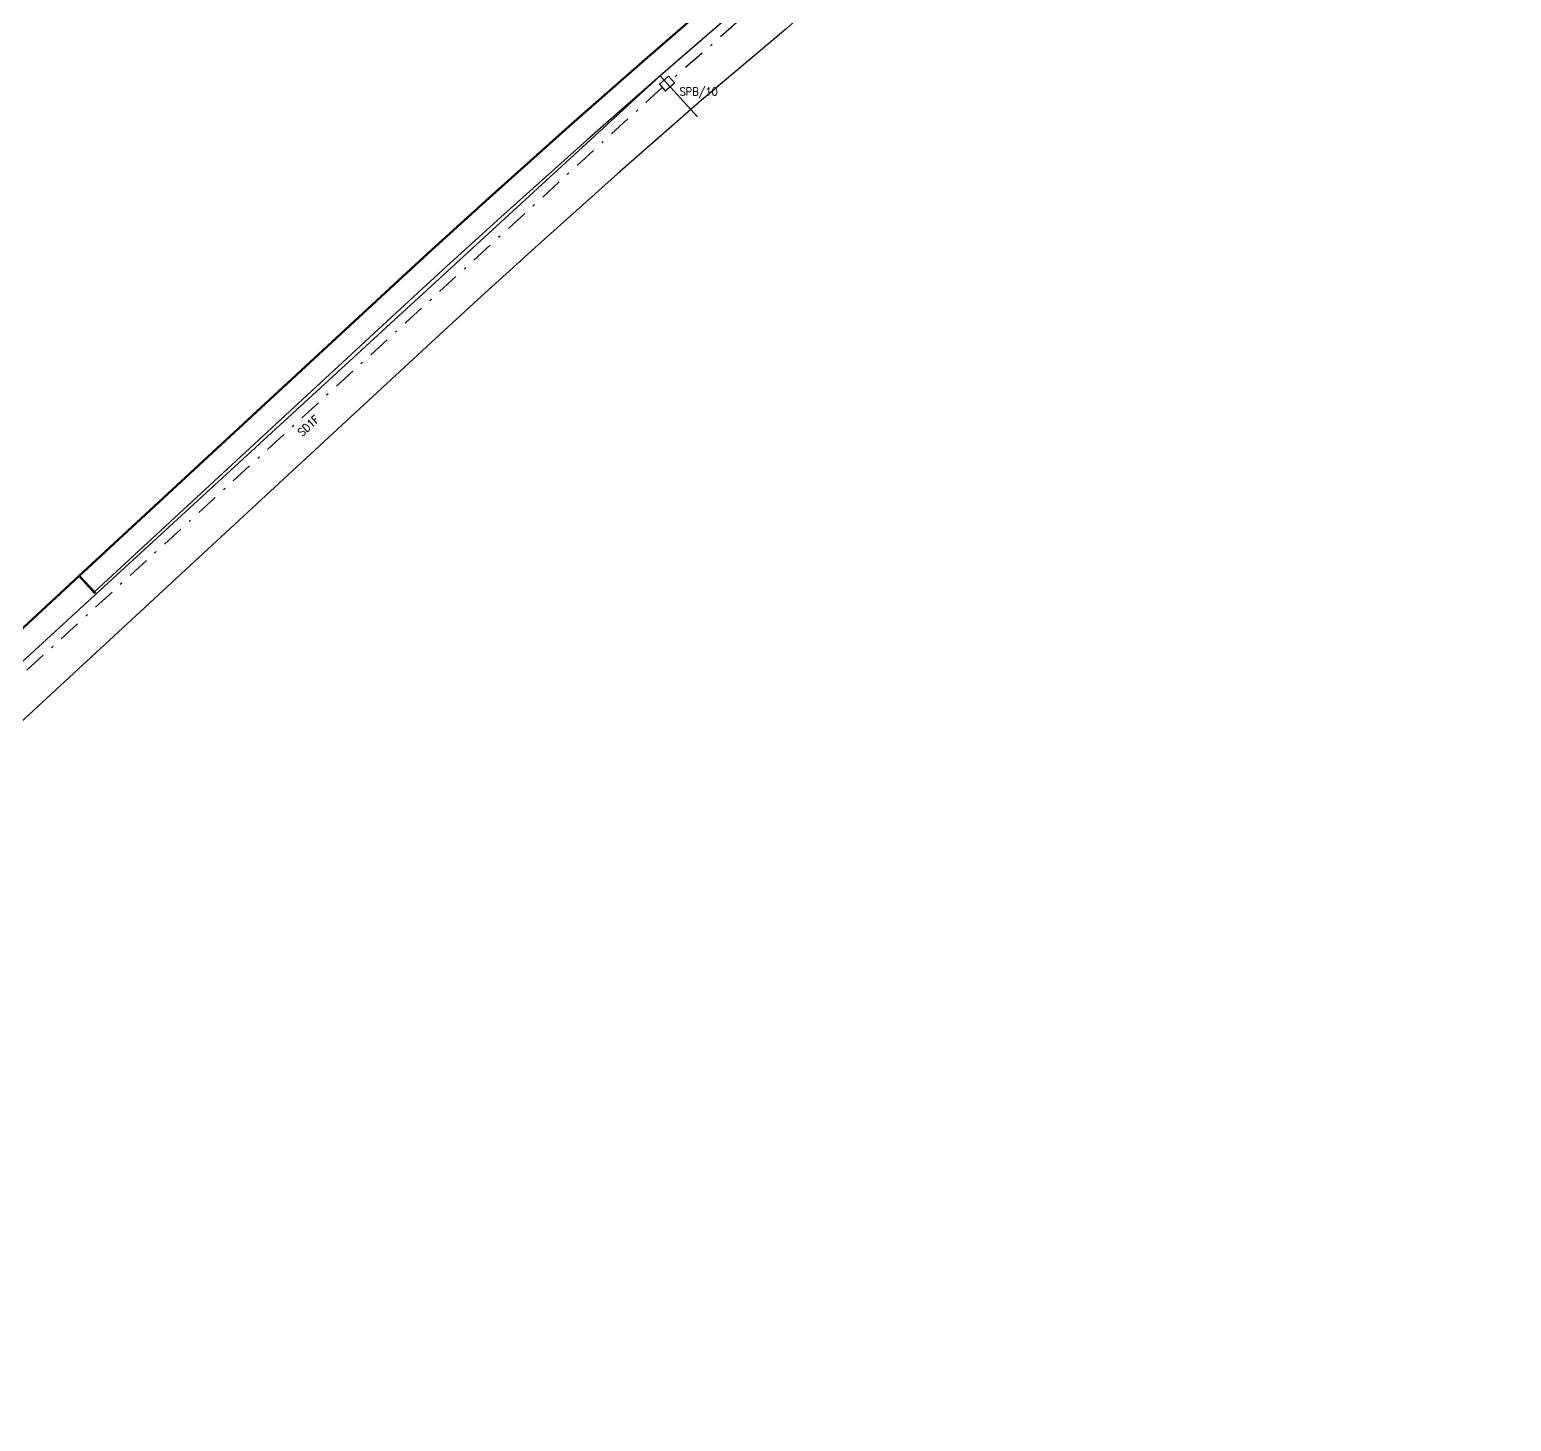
# Model space of a CAD drawing. Extents: x 437024 to 437759, y 437544 to 437864.
# Drawn here: x 437098.4 to 437165, y 437579 to 437641.6 of the extents above; entities that cross this region are included whole.
import ezdxf
from ezdxf.lldxf.tags import DXFTag

# ---------------------------------------------------------------- set-up
doc = ezdxf.new("R2010")
doc.units = 0
doc.linetypes.add('DASHDOT1', pattern=[2, 1, -0.5, 0, -0.5])
doc.layers.get('0').update_dxf_attribs({"color": 222})
doc.layers.add('CH-01-M_Ex_Edging', color=170, linetype='E1', lineweight=30)
doc.layers.add('CH-01-M_Ex_ELOR_Combined Kerb Drain CKD_Tie-in', color=21, linetype='CKD', lineweight=70)
for name, color, linetype in [('Construction Lines', 222, 'Continuous'), ('du-UTMCBOX', 40, 'Continuous'), ('du-UTMCDUCT-F1', 40, 'DASHDOT1'), ('du-UTMCTEXT', 40, 'Continuous')]:
    doc.layers.add(name, color=color, linetype=linetype)
doc.styles.add('ATK_Anno_1.8mm', font='arial.ttf', dxfattribs={"height": 1.8})
doc.styles.add('LCC Romans', font='romans.shx', dxfattribs={"width": 0.9})
doc.styles.get("Standard").update_dxf_attribs({"font": 'romans.shx'})
tags = doc.linetypes.add('CKD', pattern='A,5,-0.4,["CKD",Standard,S=2.5,R=0,X=0,Y=-1.25],-7.75,5', length=18.15).pattern_tags.tags
tags[6] = DXFTag(74, 10)
tags = doc.linetypes.add('E1', pattern='A,9.5,-5,["E1",ATK_Anno_1.8mm,S=2.5,R=0,X=0,Y=-1.731182],-14,10.5', length=39).pattern_tags.tags
tags[6] = DXFTag(74, 10)

# ---------------------------------------------------------------- blocks, each defined once
blk = doc.blocks.new('SPB')
at = {"flags": 128}
blk.add_lwpolyline([(-0.275, 0.2), (-0.275, -0.2), (0.275, -0.2), (0.275, 0.2)], close=True, dxfattribs=at)

msp = doc.modelspace()

# ---------------------------------------------------------------- linework, layer by layer
at = {"layer": 'CH-01-M_Ex_Edging', "linetype": 'Continuous', "ltscale": 0.45, "flags": 128}
for points in [[(437138.048, 437647.929), (437135.936, 437644.841), (437134.534, 437643.544), (437132.399, 437641.628), (437128.585, 437638.411), (437128.126, 437638.012), (437124.824, 437635.116), (437121.097, 437631.784), (437118.521, 437629.442), (437117.403, 437628.415), (437116.636, 437627.708), (437063.961, 437578.978)], [(437133.241, 437645.182), (437133.156, 437645.1), (437131.705, 437643.839), (437130.969, 437643.199), (437126.746, 437639.528), (437123.444, 437636.631), (437119.716, 437633.299), (437117.139, 437630.956), (437116.021, 437629.93), (437115.255, 437629.222), (437101.296, 437616.309)], [(437100.617, 437617.043), (437101.296, 437616.309)]]:
    msp.add_lwpolyline(points, dxfattribs=at)
at = {"layer": 'CH-01-M_Ex_Edging', "ltscale": 0.45, "flags": 128}
for points in [[(437100.58, 437617.009), (437101.293, 437616.238)], [(437100.617, 437617.043), (437101.33, 437616.272)], [(437101.293, 437616.238), (437101.33, 437616.272)]]:
    msp.add_lwpolyline(points, dxfattribs=at)
at = {"layer": 'CH-01-M_Ex_ELOR_Combined Kerb Drain CKD_Tie-in', "linetype": 'ByBlock', "ltscale": 0.8, "flags": 128}
for points in [[(437133.532, 437646.727), (437132.494, 437645.849), (437126.072, 437640.266), (437122.77, 437637.37), (437119.042, 437634.038), (437116.465, 437631.695), (437115.347, 437630.668), (437114.581, 437629.961), (437100.58, 437617.009)], [(437096.212, 437612.968), (437100.58, 437617.009)]]:
    msp.add_lwpolyline(points, dxfattribs=at)
at = {"layer": 'Construction Lines'}
for p, q in [((437165.043, 437672.723), (437126.746, 437639.528)), ((437126.746, 437639.528), (437089.826, 437605.63)), ((437126.746, 437639.528), (437128.43, 437637.68))]:
    msp.add_line(p, q, dxfattribs=at)
at = {"layer": 'du-UTMCDUCT-F1', "flags": 128}
for points in [[(437165.002, 437672.335), (437127.263, 437639.359)], [(437126.838, 437639.009), (437090.317, 437605.503)]]:
    msp.add_lwpolyline(points, dxfattribs=at)

# ---------------------------------------------------------------- block references
at = {"layer": 'du-UTMCBOX', "color": 10, "zscale": 1.000001, "rotation": 41.51281069784881}
msp.add_blockref('SPB', (437127.048, 437639.187), dxfattribs=at)

# ---------------------------------------------------------------- texts
at = {"layer": 'du-UTMCTEXT', "style": 'LCC Romans', "width": 0.9}
msp.add_text('SPB/10', height=0.36, dxfattribs=at).set_placement((437127.615, 437638.637))
msp.add_text('SD1F', height=0.36, rotation=42.53427, dxfattribs=at).set_placement((437110.634, 437623.276))

doc.saveas('drawing.dxf')
